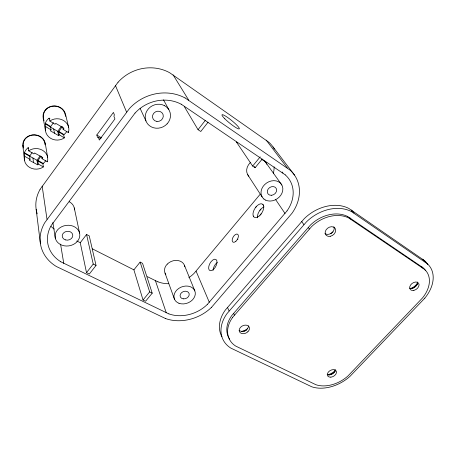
<?xml version="1.0" encoding="UTF-8"?>
<svg xmlns="http://www.w3.org/2000/svg" width="456" height="456" viewBox="0 0 456 456"><rect width="100%" height="100%" fill="white"/><g stroke="black" fill="none" stroke-linecap="round" stroke-linejoin="round"><path stroke-width="0.68" d="M62.244 126.608L58.607 131.858L63.692 134.942L64.342 137.866A11.77 10.676 0.4 0 1 50.627 138.31A11.77 10.676 0.4 0 1 45.754 126.671L45.321 123.285A11.679 10.608 0.9 0 1 48.952 118.275L49.202 118.144M58.613 131.875L59.229 134.788L58.624 135.626L50.388 130.815L51.061 129.869L50.536 126.814L53.432 122.675M24.362 153.21L24.453 152.743A11.617 10.243 0.9 0 1 27.987 147.864L28.221 147.744M32.125 152.6L29.686 156.1L30.039 159.349L29.383 160.267L37.643 164.827L38.236 164.006L37.831 160.706L40.96 156.288M42.892 163.755L43.172 163.425A11.617 10.243 0.9 0 0 45.851 160.489M63.697 134.873L63.971 134.56A11.679 10.608 0.9 0 0 66.798 131.413M40.082 189.337L118.081 82.188M185.068 97.96A43.941 39.906 -24.8 0 0 129.47 108.545L44.756 222.716A42.659 35.568 -10.6 0 0 56.419 266.538L165.665 318.607M37.643 164.827L36.999 160.267L40.151 155.861M58.624 135.626L57.724 131.345L61.372 126.255M47.196 161.219L47.293 161.8L42.043 158.705L42.835 157.599L34.582 152.982L33.915 153.911L28.694 150.833L28.318 147.795M68.155 131.704L68.371 132.611L63.139 129.339L63.96 128.204L55.735 123.325L55.051 124.283L49.846 121.028L49.299 118.184M96.792 135.022L113.436 112.404L114.37 114.844L113.914 116.291L114.918 118.942L99.305 140.077L98.433 137.296L97.601 137.598L96.792 135.022L101.563 137.906M80.262 242.712L86.566 234.481L89.233 235.855L96.039 265.438L89.319 274.033L86.503 272.671L80.262 242.712L76.847 240.985M86.503 272.671L93.224 264.052L86.566 234.481M208.039 122.219L200.777 131.505L198.041 129.686L205.314 120.367M207.246 304.528L287.035 210.9M255.52 207.537L256.506 206.357M427.808 264.56A34.428 24.191 -35.9 0 0 424.735 260.798L348.829 208.443A37.107 28.477 -35.1 0 0 304.294 218.623L225.298 310.08A35.443 26.391 -26.4 0 0 221.918 336.756M259.914 210.296L260.9 209.122M261.18 213.864L260.176 215.061M351.348 211.521A37.358 28.557 -35 0 0 306.54 221.787L226.923 313.717A35.671 26.448 -26.4 0 0 230.787 348.076L311.767 386.796A33.043 22.675 -29.6 0 0 349.991 376.348L424.832 298.15M347.632 216.497A31.15 23.809 -35 0 0 310.433 225.059L231.773 315.541A29.743 22.048 -26.4 0 0 229.664 339.184M232.606 317.376L311.568 226.649A31.253 23.837 -35 0 1 348.891 218.053L424.639 269.462A28.979 20.218 -35.8 0 1 422.421 298.036L347.945 375.989A27.639 18.918 -29.6 0 1 315.9 384.716L235.672 346.064A29.839 22.076 -26.4 0 1 232.628 317.387M133.899 269.844L140.123 262.086L142.551 263.34L152.213 293.157L145.589 301.234L143.03 299.997L133.899 269.844L92.363 248.833M143.03 299.997L149.659 291.897L140.123 262.086M262.211 159.064L255.121 167.705L252.658 166.064L260.199 156.853M135.05 113.042L51.334 225.304A35.568 29.651 -10.7 0 0 60.865 261.801M188.852 277.618A30.136 24.47 -21.2 0 0 194.148 273.286L259.954 194.512M167.095 123.872L168.646 121.849A12.814 11.816 -25.5 0 0 166.525 107.006L164.474 105.621M77.007 241.794L78.392 239.981A12.403 10.334 -8.7 0 0 75.354 227.305L73.251 226.21A12.403 10.334 -8.7 0 0 57.849 229.562L56.447 231.409A12.403 10.334 -8.7 0 0 59.725 244.091L61.828 245.151A12.403 10.334 -8.7 0 0 77.001 241.788M167.255 264.115L165.978 265.677A10.448 8.402 -21.2 0 0 165.841 274.489M211.51 307.35L291.971 213.3A40.071 33.026 -33.1 0 0 290.033 170.094L185.079 97.937M60.847 261.824L168.897 313.905M178.986 303.286L177.264 302.431A10.984 8.59 -21.6 0 1 175.549 291.583L176.894 289.959A10.984 8.59 -21.6 0 1 190.391 286.738L192.113 287.616A10.984 8.59 -21.6 0 1 193.646 298.458L192.307 300.054A10.984 8.59 -21.6 0 1 178.991 303.274M147.368 276.661L157.924 281.842M93.224 264.052L96.039 265.438M149.659 291.897L152.213 293.157M29.406 156.055L36.999 160.267M265.574 200.11L263.904 199.038M29.651 156.265L24.362 153.25L24.709 156.328L30.039 159.349M38.236 164.006L43.371 166.924L42.887 163.812L37.785 160.905M24.453 152.743L29.834 155.815M37.968 160.455L43.172 163.425M50.166 126.899L57.724 131.345M347.649 216.475L423.242 267.871A28.888 20.201 -35.9 0 1 425.437 270.448M27.987 147.864L28.648 148.257M351.359 211.504L427.546 263.921M69.283 201.746L70.252 202.327A11.742 9.992 -7 0 1 74.505 209.857M45.754 126.671L51.061 129.869M59.229 134.788L64.342 137.866M181.209 104.19L285.279 174.865M98.433 137.296L100.833 138.744M45.321 123.285L50.69 126.529M58.79 131.425L63.971 134.56M45.235 123.793L50.508 126.979M274.392 149.112A37.352 31.812 -33.8 0 0 268.812 142.204L169.672 72.732A40.687 37.928 -23.9 0 0 118.098 82.2M48.952 118.275L49.943 118.896M237.593 142.825L236.419 142.027L252.658 166.064M264.731 161.31L263.135 160.227A10.95 9.24 -35.2 0 0 261.328 159.537M422.752 259.196L425.545 262.325M421.566 266.555L422.963 268.151M351.462 210.022L353.998 213.083M349.849 217.78L351.114 219.336M262.935 204.505L263.425 205.268M273.081 146.98L294.485 175.053M266.207 140.117L287.297 167.933M282.15 171.963L282.988 173.098M253.73 216.822L253.262 216.041M265.403 161.965L281.854 184.988M308.216 227.384L309.35 228.992M301.644 221.422L303.873 224.603M254.323 166.531L255.121 167.705M275.47 199.34L285.029 213.471M247.716 174.768L262.086 196.895M173.098 74.869L188.733 100.166M184.412 106.727L198.041 129.686M163.522 99.864L168.845 109.662M140.095 108.323L145.948 120.977M233.58 313.272L234.418 315.102M227.453 307.35L229.094 310.975M196.097 271.172L209.315 302.305M115.425 85.477L126.557 112.051M184.401 265.238L194.826 290.899M165.021 273.081L174.477 299.199M155.439 280.742L166.28 312.81M65.51 114.285L68.662 127.298M62.62 127.042L63.139 129.339M74.282 207.953L79.583 233.084M53.666 128.957L54.52 133.226M43.183 117.95L45.435 130.633M45.252 143.298L47.703 157.719M60.551 244.102L63.766 263.408M52.862 222.505L55.364 238.391M41.758 156.864L42.043 158.705M42.163 186.145L47.002 219.33M32.923 158.004L33.527 162.553M36.149 209.361L40.447 243.789M22.828 145.538L24.453 160.153M211.498 307.338A38.407 30.193 -21.8 0 1 165.676 318.59M37.215 213.864A39.655 34.029 -8.5 0 1 40.105 189.348M285.262 174.887A33.413 27.531 -33.1 0 1 287.012 210.889M274.136 166.816A31.361 26.619 -33.7 0 1 273.326 173.502M207.229 304.517A32.023 25.177 -21.8 0 1 168.908 313.888M168.64 283.752A30.136 24.47 -21.2 0 1 157.936 281.819M54.236 229.083A33.299 28.494 -8.7 0 1 51.026 226.393M135.073 113.059A36.64 33.265 -24.8 0 1 181.192 104.213M184.817 266.794A10.448 8.402 -21.2 0 0 181.767 262.018L180.126 261.128A10.448 8.402 -21.2 0 0 167.266 264.121M167.09 123.867A12.814 11.816 -25.5 0 1 151.415 126.933L149.346 125.622A12.814 11.816 -25.5 0 1 146.997 110.751L148.542 108.67A12.814 11.816 -25.5 0 1 164.468 105.632M265.574 200.099A11.542 9.502 -34.6 0 0 279.254 197.077L280.748 195.322A11.542 9.502 -34.6 0 0 280.07 182.805L278.416 181.693A11.542 9.502 -34.6 0 0 264.548 184.708L263.044 186.498A11.542 9.502 -34.6 0 0 263.916 199.033M264.725 161.321A10.95 9.24 -35.2 0 1 266.84 164.263M248.811 176.215A10.95 9.24 -35.2 0 1 248.526 164.736L249.916 163.009A10.95 9.24 -35.2 0 1 250.732 162.262M257.435 217.803A7.706 4.15 -57.9 0 1 263.99 206.893M237.667 239.531A4.566 2.434 -59.6 0 1 237.907 239.149M213.123 270.305A6.31 3.312 -61.3 0 1 217.307 262.474M427.534 263.933A34.645 24.231 -35.9 0 1 424.821 298.144M417.531 284.06A9.331 6.509 -36.5 0 1 412.053 288.557M417.434 283.102A9.325 6.509 -36.5 0 1 410.736 288.431M332.965 231.859A10.169 7.866 -35.8 0 1 330.697 233.637M246.485 330.155A9.656 7.193 -25.5 0 1 244.045 331.369M247.551 328.633A9.644 7.193 -25.5 0 1 241.549 331.426M335.354 371.047A8.835 6.036 -29.3 0 1 328.599 375.066M335.143 370.392A8.829 6.036 -29.3 0 1 328.035 374.581M248.4 325.823A5.375 3.973 -24.6 0 1 245.1 330.623A5.375 3.973 -24.6 0 1 239.166 330.383M335.177 369.548A4.919 3.329 -28.4 0 1 332.487 373.874A4.919 3.329 -28.4 0 1 327.18 374.387M417.28 282.002A5.198 3.597 -35.4 0 1 415.142 286.858A5.198 3.597 -35.4 0 1 409.687 288.175M333.877 226.843A5.666 4.355 -34.8 0 1 331.871 232.794A5.666 4.355 -34.8 0 1 325.367 233.803M325.162 233.706A5.666 4.378 -36.6 0 1 324.906 233.5M49.846 121.028A11.77 10.676 0.4 0 1 63.806 120.64A11.77 10.676 0.4 0 1 68.371 132.611M44.044 120.515A11.366 10.385 2.8 0 1 51.99 106.123A11.366 10.385 2.8 0 1 65.744 116.405M43.537 117.779A10.978 10.038 2.8 0 1 52.577 106.237A10.978 10.038 2.8 0 1 65.202 114.695M28.694 150.833A11.708 10.306 0.5 0 1 42.573 150.298A11.708 10.306 0.5 0 1 47.293 161.8M43.371 166.924A11.708 10.306 0.5 0 1 29.731 167.506A11.708 10.306 0.5 0 1 24.709 156.328M23.433 148.086A11.309 10.043 2.3 0 1 32.142 134.947A11.309 10.043 2.3 0 1 45.406 144.837M23.455 146.86A10.927 9.701 2.4 0 1 32.695 135.067A10.927 9.701 2.4 0 1 45.002 144.592M259.094 216.053A7.741 4.121 -57.9 0 0 262.622 204.225A7.741 4.121 -57.9 0 0 253.365 211.766A7.741 4.121 -57.9 0 0 259.094 216.053M235.917 241.23A4.588 2.417 -59.6 0 0 237.61 234.23A4.588 2.417 -59.6 0 0 232.321 239.086A4.588 2.417 -59.6 0 0 235.917 241.23M213.562 269.342A6.338 3.289 -61.3 0 0 216.03 259.515A6.338 3.289 -61.3 0 0 208.876 266.059A6.338 3.289 -61.3 0 0 213.562 269.342M271.656 195.276A4.948 4.075 -34.6 0 0 276.154 188.317A4.948 4.075 -34.6 0 0 268.054 189.2A4.948 4.075 -34.6 0 0 271.656 195.276M156.921 121.438A5.495 5.067 -25.5 0 0 163.003 114.296A5.495 5.067 -25.5 0 0 153.769 113.242A5.495 5.067 -25.5 0 0 156.921 121.438M183.289 298.84A4.714 3.688 -21.6 0 0 189.132 293.578A4.714 3.688 -21.6 0 0 181.551 292.684A4.714 3.688 -21.6 0 0 183.289 298.84M65.299 239.862A5.318 4.435 -8.7 0 0 72.778 235.045A5.318 4.435 -8.7 0 0 64.421 232.235A5.318 4.435 -8.7 0 0 65.299 239.862M224.814 118.788A11.149 1.642 39.1 0 0 239.178 128.917A11.149 1.642 39.1 0 0 227.96 117.699A11.149 1.642 39.1 0 0 224.814 118.788M247.876 331.757A5.392 3.996 -25.5 0 0 248.092 325.818A5.386 3.996 -25.5 0 0 240.409 327.448A5.392 3.996 -25.5 0 0 241.406 333.404A5.386 3.996 -25.5 0 0 247.876 331.757M330.856 377.163A4.936 3.352 -29.3 0 0 336.317 371.19A4.936 3.352 -29.3 0 0 328.554 371.822A4.936 3.352 -29.3 0 0 330.856 377.163M413.871 290.375A5.215 3.614 -36.4 0 0 418.665 283.313A5.215 3.614 -36.4 0 0 410.542 285.063A5.215 3.614 -36.4 0 0 413.871 290.375M330.235 236.311A5.689 4.378 -35.7 0 0 335.086 228.296A5.689 4.378 -35.7 0 0 325.943 230.063A5.689 4.378 -35.7 0 0 330.235 236.311"/></g></svg>
